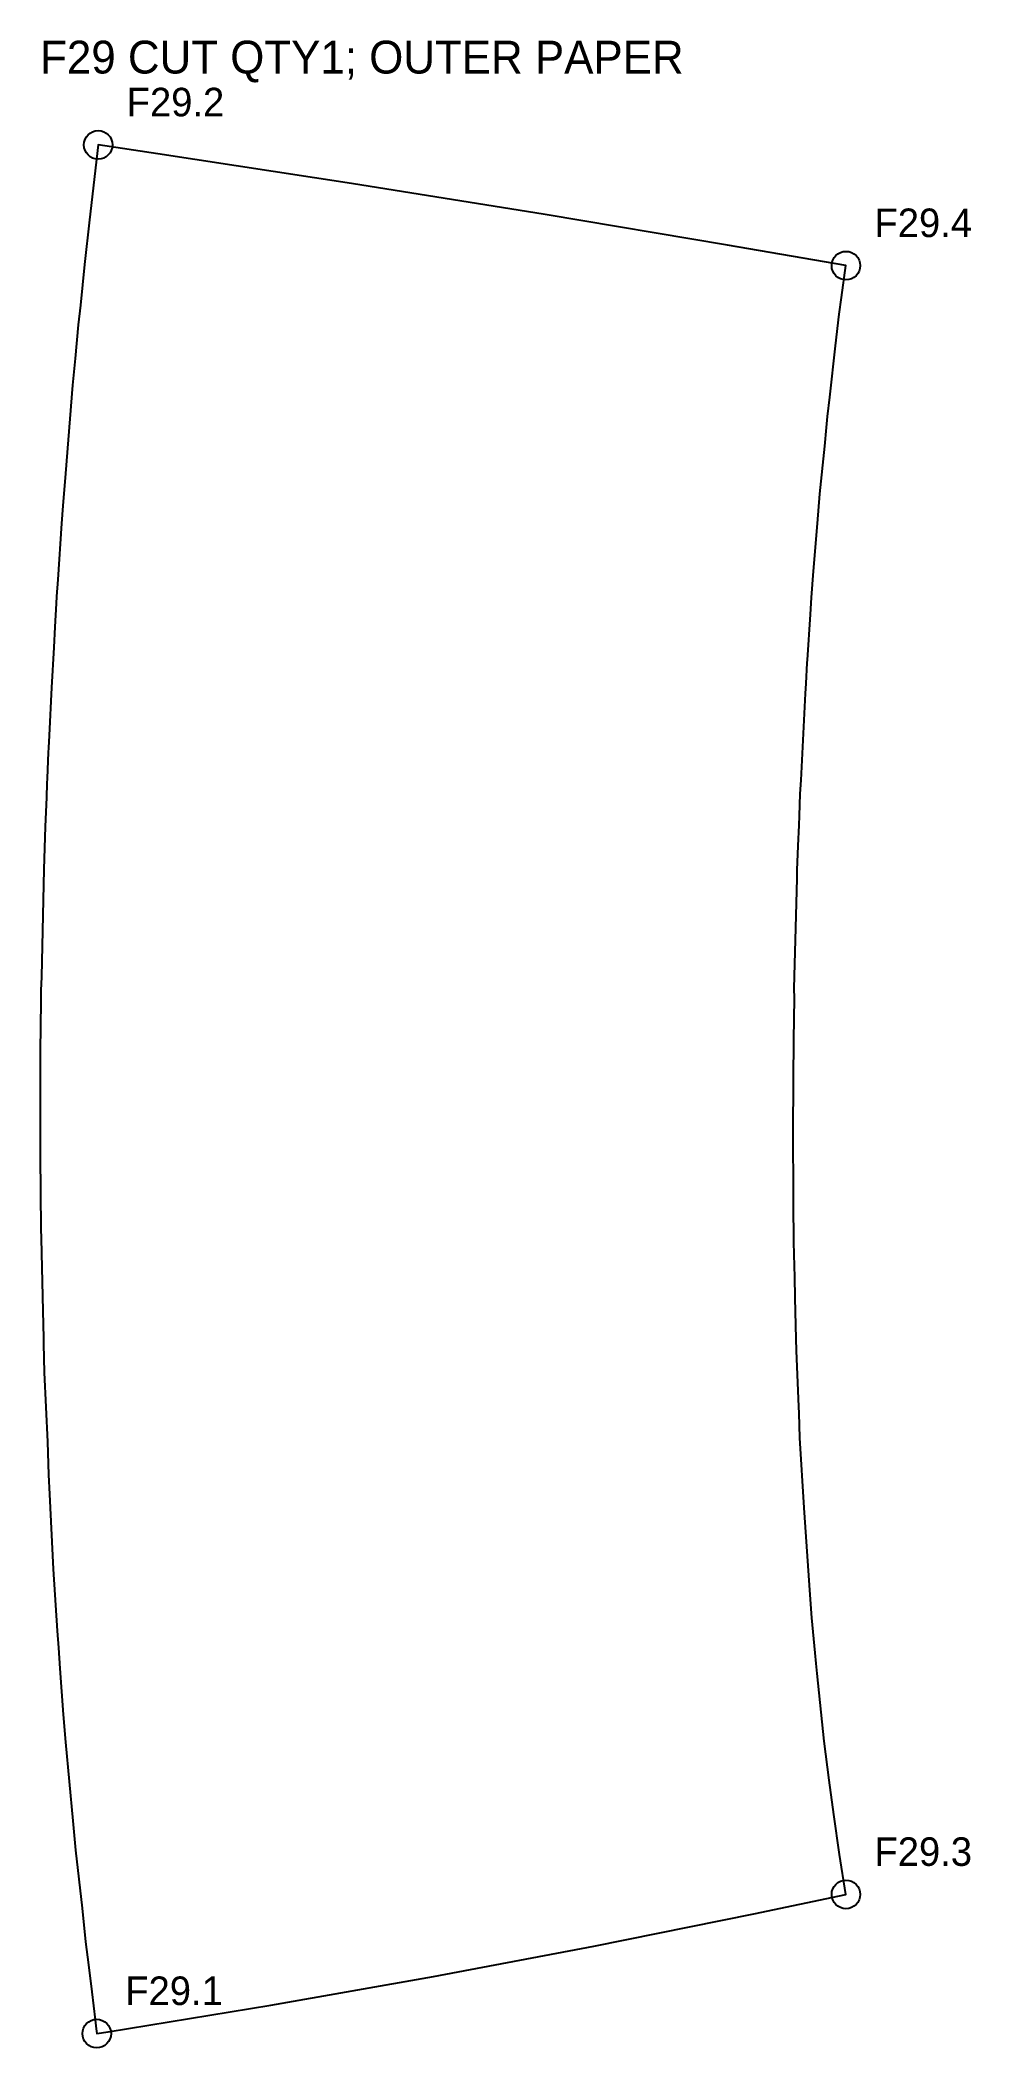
# Model space of a CAD drawing. Header units: millimetres. Extents: x 5 to 70, y 4 to 145.
import ezdxf

# ---------------------------------------------------------------- set-up
doc = ezdxf.new("R2010")
doc.units = ezdxf.units.MM
for name, color, linetype in [('CUT', 7, 'Continuous'), ('LABEL', 3, 'Continuous'), ('REFERENCE', 5, 'Continuous')]:
    doc.layers.add(name, color=color, linetype=linetype)

msp = doc.modelspace()

# ---------------------------------------------------------------- linework, layer by layer
at = {"layer": 'CUT'}
msp.add_lwpolyline([(5.06, 77.32), (5.01, 73.84), (5, 67.53), (5, 66.92), (5, 66.8), (5.01, 66.51), (5.06, 61.39), (5.07, 60.72), (5.2, 55.64), (5.23, 53.73), (5.24, 53.34), (5.29, 51.32), (5.51, 46.46), (5.58, 44.14), (5.66, 42.79), (5.91, 37.54), (6.19, 33.21), (6.28, 32.03), (6.38, 30.58), (6.62, 27.35), (6.78, 25.42), (7.3, 19.9), (7.49, 17.86), (7.94, 13.79), (8.18, 11.42), (8.38, 9.81), (8.62, 7.93), (8.85, 5.97), (8.93, 5.33), (8.97, 5), (9.76, 5.13), (21.17, 7), (32.58, 9), (43.82, 11.13), (55.03, 13.39), (61.5, 14.75), (61.05, 17.54), (60.64, 20.34), (60.32, 22.76), (59.97, 25.5), (59.49, 30.22), (59.42, 30.92), (59.35, 31.68), (59.11, 34.13), (59, 35.74), (58.56, 41.84), (58.26, 46.75), (58.21, 48.47), (58.19, 48.91), (58.04, 52.87), (58.02, 53.69), (57.94, 56.55), (57.91, 58.03), (57.9, 58.78), (57.85, 60.45), (57.83, 63.18), (57.82, 64.1), (57.82, 65.08), (57.81, 66.86), (57.81, 67.26), (57.81, 67.46), (57.81, 67.52), (57.81, 67.55), (57.83, 72.35), (57.83, 72.99), (57.84, 73.49), (57.85, 74.62), (57.89, 77.56), (57.88, 78.22), (57.9, 79.09), (57.98, 82.49), (58.08, 85.93), (58.09, 86.53), (58.16, 88.23), (58.21, 89.67), (58.24, 90.33), (58.3, 91.87), (58.35, 92.82), (58.67, 98.91), (58.7, 99.6), (58.79, 101.04), (58.8, 101.26), (59.02, 104.44), (59.09, 105.62), (59.23, 107.47), (59.5, 110.8), (59.68, 112.9), (60.01, 116.23), (60.13, 117.53), (60.21, 118.3), (60.36, 119.67), (60.76, 123.27), (61.03, 125.47), (61.19, 126.64), (61.5, 128.88), (53.2, 130.32), (40.42, 132.46), (26.84, 134.63), (13.25, 136.72), (9.07, 137.34), (8.46, 132.09), (8.1, 128.95), (7.82, 126.12), (7.67, 124.72), (7.45, 122.38), (7.28, 120.5), (6.78, 114.31), (6.59, 112.05), (6.5, 110.81), (6.23, 106.88), (6.15, 105.69), (6.12, 105.2), (6.02, 103.57), (5.95, 102.13), (5.79, 99.32), (5.63, 95.96), (5.58, 95.08), (5.57, 94.76), (5.49, 92.97), (5.48, 92.6), (5.44, 91.64), (5.36, 89.55), (5.26, 86.59), (5.09, 79.05), (5.06, 78.09)], close=True, dxfattribs=at)
at = {"layer": 'REFERENCE'}
for centre in [(9.07, 137.34), (61.5, 128.88), (61.5, 14.75), (8.97, 5)]:
    msp.add_circle(centre, 1, dxfattribs=at)

# ---------------------------------------------------------------- texts
at = {"layer": 'LABEL'}
msp.add_text('F29 CUT QTY1; OUTER PAPER', height=2.3, dxfattribs=at).set_placement((5, 142.34))
at = {"layer": 'REFERENCE'}
for s, p in [('F29.2', (11.07, 139.34)), ('F29.4', (63.5, 130.88)), ('F29.3', (63.5, 16.75)), ('F29.1', (10.97, 7))]:
    msp.add_text(s, height=2, dxfattribs=at).set_placement(p)

doc.saveas('drawing.dxf')
